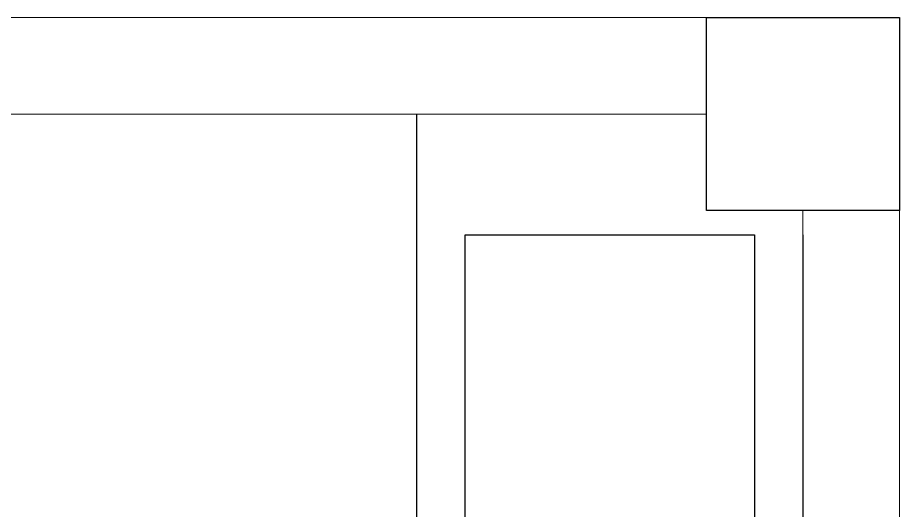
# Model space of a CAD drawing. Header units: millimetres. Extents: x 694231 to 734331, y 4486031 to 4541543.
# Drawn here: x 723797.1 to 723979.9, y 4496403.7 to 4496505.8 of the extents above; entities that cross this region are included whole.
import ezdxf

# ---------------------------------------------------------------- set-up
doc = ezdxf.new("R2010")
doc.units = ezdxf.units.MM
doc.layers.add('A-BA', color=1, linetype='Continuous')
doc.layers.add('Deko_Zemin Seramik5', color=155, linetype='Continuous')
doc.layers.add('DBM_w_sld', color=111, linetype='Continuous', lineweight=20)

msp = doc.modelspace()

# ---------------------------------------------------------------- linework, layer by layer
at = {"layer": 'A-BA', "ltscale": 10}
msp.add_lwpolyline([(723979.85, 4496465.81), (723939.85, 4496465.81), (723939.85, 4496505.81), (723979.85, 4496505.81)], close=True, dxfattribs=at)
at = {"layer": 'DBM_w_sld'}
for points in [[(723221.26, 4496205.81), (723221.26, 4495455.81), (723979.85, 4495455.81), (723979.85, 4496505.81), (723659.61, 4496505.81)], [(723939.85, 4496485.81), (723723, 4496485.81)], [(723939.85, 4496485.81), (723723, 4496485.81)], [(723959.85, 4495495.81), (723959.85, 4496465.81)], [(723959.85, 4496060.07), (723959.85, 4496465.81)]]:
    msp.add_lwpolyline(points, dxfattribs=at)
at = {"layer": 'Deko_Zemin Seramik5'}
msp.add_lwpolyline([(723959.85, 4496460.81), (723959.85, 4496303.42), (723879.85, 4496303.42), (723879.85, 4496485.81)], dxfattribs=at)
msp.add_lwpolyline([(723949.85, 4496460.81), (723949.85, 4496315.39, -0.414145), (723947.85, 4496313.39), (723891.85, 4496313.38, -0.414282), (723889.85, 4496315.38), (723889.85, 4496460.81)], format="xyb", close=True, dxfattribs=at)

doc.saveas('drawing.dxf')
